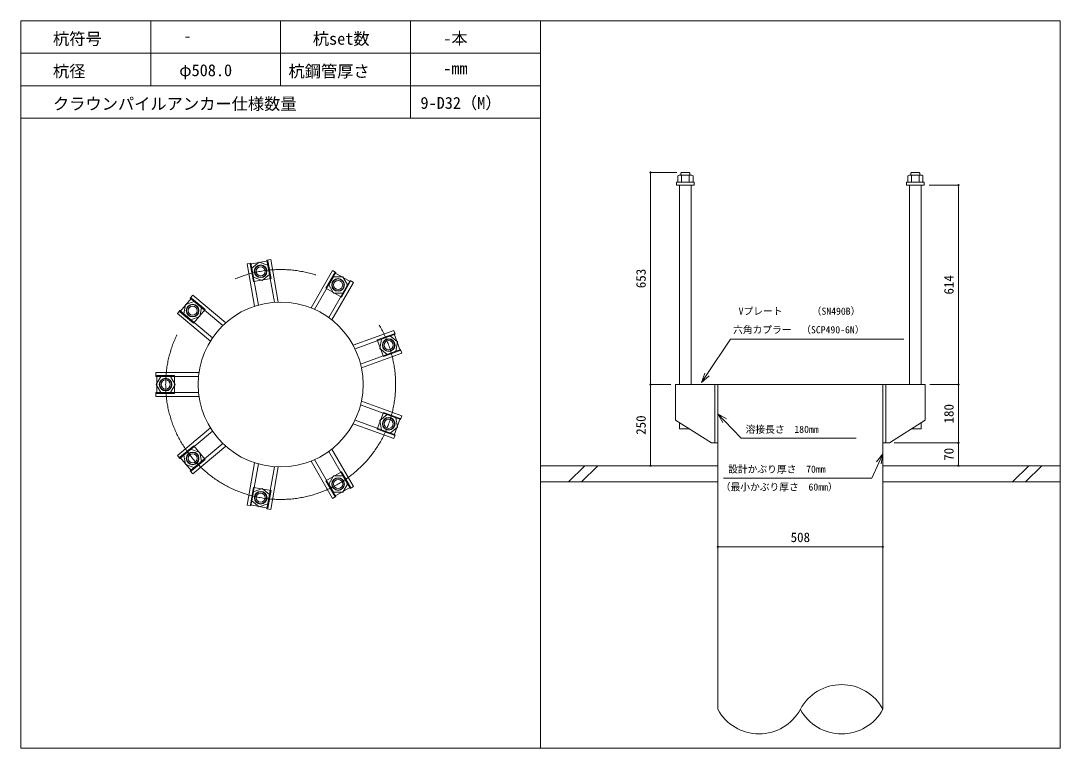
# Model space of a CAD drawing. Units: millimetres, scale not verified. Extents: x -20553 to 20553, y -9578 to 9578.
# Drawn here: x 318 to 3518, y 318 to 2558 of the extents above; entities that cross this region are included whole.
import ezdxf
from ezdxf.enums import TextEntityAlignment as Align

# ---------------------------------------------------------------- set-up
doc = ezdxf.new("R2010")
doc.units = ezdxf.units.MM
doc.header["$LTSCALE"] = 20
doc.linetypes.add('USER1', pattern=[101.6, 63.5, -12.7, 12.7, -12.7])
for name, color, linetype, lineweight in [('0-0_0', 7, 'Continuous', 15), ('0-1_01_KUI', 5, 'Continuous', 18), ('0-3_22_部品', 7, 'Continuous', 15), ('0-4_09_SUNPO', 7, 'Continuous', 18), ('0-5_07_CENTER', 1, 'USER1', 18), ('0-6_02_KANAMONO', 6, 'Continuous', 18), ('0-7_10_WAKU', 4, 'Continuous', 18), ('0-9_03_ANCHOR', 4, 'Continuous', 18)]:
    doc.layers.add(name, color=color, linetype=linetype, lineweight=lineweight)
doc.styles.add('ＭＳ ゴシック', font='')
doc.styles.get('ＭＳ ゴシック').set_extended_font_data('MS Gothic')

# ---------------------------------------------------------------- blocks, each defined once
blk = doc.blocks.new('_Open30')
at = {"layer": '0-3_22_部品'}
blk.add_line((0, 0), (-1, 0), dxfattribs=at)
blk.add_lwpolyline([(-1, 0.2679), (0, 0), (-1, -0.2679)], dxfattribs=at)
blk = doc.blocks.new('_DotSmall')
at = {"layer": '0-0_0'}
blk.add_line((0.0625, 0), (-0.0625, 0), dxfattribs=at)
blk.add_circle((0, 0), 0.0625, dxfattribs=at)

msp = doc.modelspace()

# ---------------------------------------------------------------- linework, layer by layer
at = {"layer": '0-1_01_KUI'}
for p, q in [((2463.67, 1437.67), (2971.67, 1437.67)), ((2463.67, 1437.67), (2463.67, 437.67)), ((2971.67, 1437.67), (2971.67, 437.67))]:
    msp.add_line(p, q, dxfattribs=at)
at = {"layer": '0-1_01_KUI', "color": 2}
for p, q in [((1917.67, 1187.67), (2463.67, 1187.67)), ((3517.67, 1187.67), (2971.67, 1187.67)), ((1917.67, 1137.67), (2463.67, 1137.67)), ((3517.67, 1137.67), (2971.67, 1137.67))]:
    msp.add_line(p, q, dxfattribs=at)
at = {"layer": '0-1_01_KUI', "color": 4}
for p, q in [((2054.23, 1187.67), (2004.23, 1137.67)), ((2094.38, 1187.67), (2044.38, 1137.67)), ((3420.72, 1187.67), (3370.72, 1137.67)), ((3460.88, 1187.67), (3410.88, 1137.67))]:
    msp.add_line(p, q, dxfattribs=at)
at = {"layer": '0-1_01_KUI'}
msp.add_circle((1117.67, 1437.67), 254, dxfattribs=at)
for centre, start, end in [((2844.67, 369.49), 28.22895, 151.77108), ((2590.67, 505.85), 208.22901, 331.77102), ((2844.67, 505.85), 208.22892, 331.77105)]:
    msp.add_arc(centre, 144.14, start, end, dxfattribs=at)
at = {"layer": '0-4_09_SUNPO', "color": 3}
for p, q in [((2337.04, 2090.67), (2256.4, 2090.67)), ((2256.4, 1437.67), (2256.4, 2090.67)), ((3114.17, 2051.67), (3204.21, 2051.67)), ((3204.21, 1437.67), (3204.21, 2051.67)), ((2318.67, 1437.67), (2256.4, 1437.67)), ((2318.67, 1437.67), (2256.4, 1437.67)), ((2256.4, 1187.67), (2256.4, 1437.67)), ((3116.67, 1437.67), (3204.21, 1437.67)), ((3116.67, 1437.67), (3204.21, 1437.67)), ((3204.21, 1257.67), (3204.21, 1437.67)), ((3006.67, 1257.67), (3204.21, 1257.67)), ((3006.67, 1257.67), (3204.21, 1257.67)), ((3204.21, 1187.67), (3204.21, 1257.67)), ((2448.67, 1187.67), (2256.4, 1187.67)), ((2986.67, 1187.67), (3204.21, 1187.67)), ((2463.67, 952.67), (2463.67, 937.67)), ((2971.67, 937.67), (2463.67, 937.67)), ((2971.67, 952.67), (2971.67, 937.67))]:
    msp.add_line(p, q, dxfattribs=at)
for points in [[(2429.8, 1468.37), (2502.21, 1577.29), (3036.48, 1577.29)], [(2484.36, 1325.95), (2535, 1272.77), (2889.44, 1272.77)], [(2959.22, 1196.68), (2937.48, 1149.07), (2480.59, 1149.07)]]:
    msp.add_lwpolyline(points, dxfattribs=at)
at = {"layer": '0-5_07_CENTER'}
msp.add_circle((1117.67, 1437.67), 354, dxfattribs=at)
at = {"layer": '0-6_02_KANAMONO'}
for p, q in [((1026.37, 1811.5), (1014.55, 1809.41)), ((1014.55, 1809.41), (1037.6, 1678.72)), ((1026.37, 1811.5), (1049.16, 1682.26)), ((1075.61, 1820.18), (1087.43, 1822.26)), ((1075.61, 1820.18), (1098.4, 1690.94)), ((1087.43, 1822.26), (1110.48, 1691.57)), ((1277.63, 1788.73), (1211.28, 1673.8)), ((1288.02, 1782.73), (1222.41, 1669.08)), ((1288.02, 1782.73), (1277.63, 1788.73)), ((1331.32, 1757.73), (1265.71, 1644.08)), ((1341.72, 1751.73), (1275.36, 1636.8)), ((1331.32, 1757.73), (1341.72, 1751.73)), ((839.58, 1703.65), (847.3, 1712.85)), ((839.58, 1703.65), (940.11, 1619.3)), ((847.3, 1712.85), (948.96, 1627.54)), ((807.44, 1665.35), (799.73, 1656.16)), ((807.44, 1665.35), (907.97, 1581)), ((799.73, 1656.16), (901.39, 1570.86)), ((1465.86, 1603.78), (1341.15, 1558.39)), ((1469.96, 1592.5), (1465.86, 1603.78)), ((1469.96, 1592.5), (1346.65, 1547.62)), ((1487.07, 1545.52), (1363.75, 1500.63)), ((1487.07, 1545.52), (1491.17, 1534.24)), ((1491.17, 1534.24), (1366.46, 1488.85)), ((733.67, 1462.67), (733.67, 1474.67)), ((733.67, 1474.67), (866.38, 1474.67)), ((733.67, 1462.67), (864.91, 1462.67)), ((733.67, 1412.67), (864.91, 1412.67)), ((733.67, 1412.67), (733.67, 1400.67)), ((2333.67, 1437.67), (2333.67, 1327.67)), ((2463.67, 1437.67), (2463.67, 1257.67)), ((2971.67, 1437.67), (2971.67, 1257.67)), ((3101.67, 1437.67), (3101.67, 1327.67)), ((733.67, 1400.67), (866.38, 1400.67)), ((1491.17, 1341.11), (1366.46, 1386.5)), ((1487.07, 1329.83), (1363.75, 1374.71)), ((1465.86, 1271.57), (1341.15, 1316.96)), ((1469.96, 1282.85), (1346.65, 1327.73)), ((1487.07, 1329.83), (1491.17, 1341.11)), ((2443.67, 1257.67), (2333.67, 1327.67)), ((2991.67, 1257.67), (3101.67, 1327.67)), ((799.73, 1219.19), (901.39, 1304.49)), ((807.44, 1209.99), (907.97, 1294.35)), ((1469.96, 1282.85), (1465.86, 1271.57)), ((839.58, 1171.69), (940.11, 1256.05)), ((2463.67, 1257.67), (2443.67, 1257.67)), ((2991.67, 1257.67), (2971.67, 1257.67)), ((807.44, 1209.99), (799.73, 1219.19)), ((847.3, 1162.5), (948.96, 1247.8)), ((1331.32, 1117.62), (1265.71, 1231.27)), ((1341.72, 1123.62), (1275.36, 1238.55)), ((1014.55, 1065.93), (1037.6, 1196.63)), ((1026.37, 1063.85), (1049.16, 1193.09)), ((1075.61, 1055.17), (1098.4, 1184.41)), ((1277.63, 1086.62), (1211.28, 1201.55)), ((1288.02, 1092.62), (1222.41, 1206.27)), ((839.58, 1171.69), (847.3, 1162.5)), ((1087.43, 1053.08), (1110.48, 1183.78)), ((1331.32, 1117.62), (1341.72, 1123.62)), ((1288.02, 1092.62), (1277.63, 1086.62)), ((1026.37, 1063.85), (1014.55, 1065.93)), ((1075.61, 1055.17), (1087.43, 1053.08))]:
    msp.add_line(p, q, dxfattribs=at)
for points in [[(1034.09, 1767.74), (1061.21, 1757.87), (1083.31, 1776.42), (1078.3, 1804.84), (1051.18, 1814.71), (1029.08, 1796.16)], [(1265.81, 1744.25), (1280.24, 1719.26), (1309.1, 1719.26), (1323.53, 1744.25), (1309.1, 1769.24), (1280.24, 1769.24)], [(841.48, 1636.79), (868.6, 1646.66), (873.61, 1675.08), (851.5, 1693.63), (824.38, 1683.76), (819.37, 1655.34)], [(1428.21, 1577.31), (1423.2, 1548.89), (1445.31, 1530.34), (1472.43, 1540.21), (1477.44, 1568.63), (1455.33, 1587.18)], [(778.1, 1412.67), (792.53, 1437.67), (778.1, 1462.66), (749.24, 1462.66), (734.81, 1437.67), (749.24, 1412.67)], [(2454.67, 1437.67), (2463.67, 1437.67), (2463.67, 1257.67), (2454.67, 1257.67)], [(2971.67, 1437.67), (2980.67, 1437.67), (2980.67, 1257.67), (2971.67, 1257.67)], [(1445.32, 1345.03), (1423.21, 1326.48), (1428.22, 1298.06), (1455.34, 1288.19), (1477.45, 1306.74), (1472.43, 1335.16)], [(873.62, 1200.25), (868.61, 1228.67), (841.49, 1238.54), (819.38, 1219.99), (824.39, 1191.57), (851.51, 1181.7)], [(1309.11, 1156.1), (1280.25, 1156.1), (1265.82, 1131.1), (1280.25, 1106.11), (1309.11, 1106.11), (1323.54, 1131.1)], [(1083.33, 1098.92), (1061.22, 1117.47), (1034.1, 1107.6), (1029.09, 1079.18), (1051.2, 1060.63), (1078.32, 1070.5)]]:
    msp.add_lwpolyline(points, close=True, dxfattribs=at)
for points in [[(2333.67, 1437.67), (2463.67, 1437.67), (2463.67, 1257.67)], [(3101.67, 1437.67), (2971.67, 1437.67), (2971.67, 1257.67)]]:
    msp.add_lwpolyline(points, dxfattribs=at)
for centre, radius in [((1056.15, 1786.29), 19.5), ((1056.2, 1786.3), 18.35), ((1294.63, 1744.27), 19.5), ((1294.67, 1744.25), 18.35), ((846.46, 1665.18), 19.5), ((846.49, 1665.22), 18.35), ((1450.31, 1558.8), 19.5), ((1450.32, 1558.75), 18.35), ((763.67, 1437.62), 19.5), ((763.67, 1437.67), 18.35), ((1450.34, 1316.65), 19.5), ((1450.32, 1316.6), 18.35), ((846.53, 1210.09), 19.5), ((846.49, 1210.13), 18.35), ((1294.72, 1131.13), 19.5), ((1294.67, 1131.1), 18.35), ((1056.25, 1089.04), 19.5), ((1056.2, 1089.05), 18.35)]:
    msp.add_circle(centre, radius, dxfattribs=at)
at = {"layer": '0-7_10_WAKU'}
for p, q in [((317.67, 2557.67), (317.67, 317.67)), ((3517.67, 2557.67), (317.67, 2557.67)), ((717.67, 2457.67), (717.67, 2557.67)), ((1117.67, 2457.67), (1117.67, 2557.67)), ((1517.67, 2457.67), (1517.67, 2557.67)), ((1917.67, 2557.67), (1917.67, 317.67)), ((3517.67, 2557.67), (3517.67, 317.67)), ((1917.67, 2457.67), (317.67, 2457.67)), ((717.67, 2357.67), (717.67, 2457.67)), ((1117.67, 2357.67), (1117.67, 2457.67)), ((1517.67, 2357.67), (1517.67, 2457.67)), ((1917.67, 2357.67), (317.67, 2357.67)), ((1517.67, 2257.67), (1517.67, 2357.67)), ((1917.67, 2257.67), (317.67, 2257.67)), ((3517.67, 317.67), (317.67, 317.67))]:
    msp.add_line(p, q, dxfattribs=at)
at = {"layer": '0-9_03_ANCHOR', "color": 2}
for p, q in [((2352.04, 2090.67), (2350.17, 2088.8)), ((2350.17, 2088.8), (2350.17, 2082.67)), ((2375.3, 2090.67), (2352.04, 2090.67)), ((3060.04, 2090.67), (3083.3, 2090.67)), ((3083.3, 2090.67), (3085.17, 2088.8)), ((3085.17, 2088.8), (3085.17, 2082.67))]:
    msp.add_line(p, q, dxfattribs=at)
at = {"layer": '0-9_03_ANCHOR'}
for p, q in [((2351.84, 2082.67), (2351.84, 2060.67)), ((2375.51, 2082.67), (2375.51, 2060.67)), ((3059.84, 2082.67), (3059.84, 2060.67)), ((3083.51, 2082.67), (3083.51, 2060.67))]:
    msp.add_line(p, q, dxfattribs=at)
for points in [[(2344.17, 2082.67), (2383.17, 2082.67), (2387.17, 2080.37), (2387.17, 2060.67), (2340.17, 2060.67), (2340.17, 2080.37)], [(3091.17, 2082.67), (3052.17, 2082.67), (3048.17, 2080.37), (3048.17, 2060.67), (3095.17, 2060.67), (3095.17, 2080.37)], [(2391.17, 2060.67), (2391.17, 2051.67), (2336.17, 2051.67), (2336.17, 2060.67)], [(3044.17, 2060.67), (3044.17, 2051.67), (3099.17, 2051.67), (3099.17, 2060.67)], [(1078.46, 1818.14), (1088.01, 1763.98), (1033.85, 1754.43), (1024.29, 1808.59)], [(1332.2, 1754.34), (1304.7, 1706.71), (1257.06, 1734.21), (1284.56, 1781.84)], [(843.07, 1703.92), (885.2, 1668.57), (849.85, 1626.44), (807.72, 1661.79)], [(1485.55, 1542.36), (1433.87, 1523.55), (1415.06, 1575.23), (1466.74, 1594.04)], [(736.17, 1465.12), (791.17, 1465.12), (791.17, 1410.12), (736.17, 1410.12)], [(1466.78, 1281.4), (1415.09, 1300.21), (1433.91, 1351.89), (1485.59, 1333.08)], [(807.78, 1213.48), (849.92, 1248.83), (885.27, 1206.7), (843.14, 1171.35)], [(1284.65, 1093.56), (1257.15, 1141.19), (1304.78, 1168.69), (1332.28, 1121.06)], [(1024.39, 1066.74), (1033.94, 1120.9), (1088.11, 1111.35), (1078.56, 1057.19)]]:
    msp.add_lwpolyline(points, close=True, dxfattribs=at)
at = {"layer": '0-9_03_ANCHOR', "color": 2}
for points in [[(2375.3, 2090.67), (2377.17, 2088.8), (2377.17, 2082.67)], [(3060.04, 2090.67), (3058.17, 2088.8), (3058.17, 2082.67)], [(2345.67, 1320.04), (2345.67, 1300.67), (2376.1, 1300.67)], [(3089.67, 1320.04), (3089.67, 1300.67), (3059.24, 1300.67)]]:
    msp.add_lwpolyline(points, dxfattribs=at)
for points in [[(2345.67, 2051.67), (2381.67, 2051.67), (2381.67, 1437.67), (2345.67, 1437.67)], [(3089.67, 2051.67), (3053.67, 2051.67), (3053.67, 1437.67), (3089.67, 1437.67)]]:
    msp.add_lwpolyline(points, close=True, dxfattribs=at)
at = {"layer": '0-9_03_ANCHOR'}
for centre in [(1056.15, 1786.29), (1294.63, 1744.27), (846.46, 1665.18), (1450.31, 1558.8), (763.67, 1437.62), (1450.34, 1316.65), (846.53, 1210.09), (1294.72, 1131.13), (1056.25, 1089.04)]:
    msp.add_circle(centre, 14, dxfattribs=at)

# ---------------------------------------------------------------- block references
at = {"layer": '0-4_09_SUNPO', "xscale": 30, "yscale": 30}
for name, p, rotation in [('_DotSmall', (2256.4, 2090.67), 90), ('_DotSmall', (3204.21, 2051.67), 90), ('_Open30', (2413.19, 1443.39), 236.38292), ('_DotSmall', (2256.4, 1437.67), 270), ('_DotSmall', (2256.4, 1437.67), 90), ('_DotSmall', (3204.21, 1437.67), 270), ('_DotSmall', (3204.21, 1437.67), 90), ('_Open30', (2463.67, 1347.67), 133.59929), ('_DotSmall', (3204.21, 1257.67), 270), ('_DotSmall', (3204.21, 1257.67), 90), ('_Open30', (2971.67, 1223.97), 65.4645), ('_DotSmall', (2256.4, 1187.67), 270), ('_DotSmall', (3204.21, 1187.67), 270), ('_DotSmall', (2463.67, 937.67), 180)]:
    msp.add_blockref(name, p, dxfattribs=dict(at, rotation=rotation))
msp.add_blockref('_DotSmall', (2971.67, 937.67), dxfattribs=at)

# ---------------------------------------------------------------- texts
at = {"layer": '0-4_09_SUNPO', "style": 'ＭＳ ゴシック'}
for s, height, p in [('杭符号', 36.66, (416.71, 2472.94)), ('-', 36.66, (818.41, 2482.03)), ('杭set数', 36.66, (1216.71, 2472.94)), ('-本', 36.66, (1618.41, 2473.79)), ('杭径', 36.66, (416.71, 2372.94)), ('φ508.0', 36.66, (805.63, 2376.06)), ('杭鋼管厚さ', 36.66, (1141.8, 2372.94)), ('-mm', 36.66, (1618.41, 2382.03)), ('クラウンパイルアンカー仕様数量', 36.66, (416.71, 2272.65)), ('9-D32（M）', 36.66, (1548.15, 2275.49)), (' Vプレート\u3000\u3000\u3000（SN490B）', 21.99, (2512.74, 1645.81)), ('六角カプラー\u3000（SCP490-6N）', 21.99, (2510.52, 1588.65)), ('溶接長さ\u3000180mm', 21.99, (2549.27, 1282.04)), (' 設計かぶり厚さ\u300070mm', 21.99, (2480.59, 1159.29)), ('（最小かぶり厚さ\u300060mm）', 21.99, (2472.75, 1104.52)), ('508', 29.33, (2687.67, 943.67))]:
    msp.add_text(s, height=height, dxfattribs=at).set_placement(p, align=Align.BOTTOM_LEFT)
for s, p in [('653', (2250.4, 1734.17)), ('614', (3198.21, 1714.67)), ('180', (3198.21, 1317.67)), ('250', (2250.4, 1282.67)), ('70', (3198.21, 1202.67))]:
    msp.add_text(s, height=29.33, rotation=90, dxfattribs=at).set_placement(p, align=Align.BOTTOM_LEFT)

doc.saveas('drawing.dxf')
